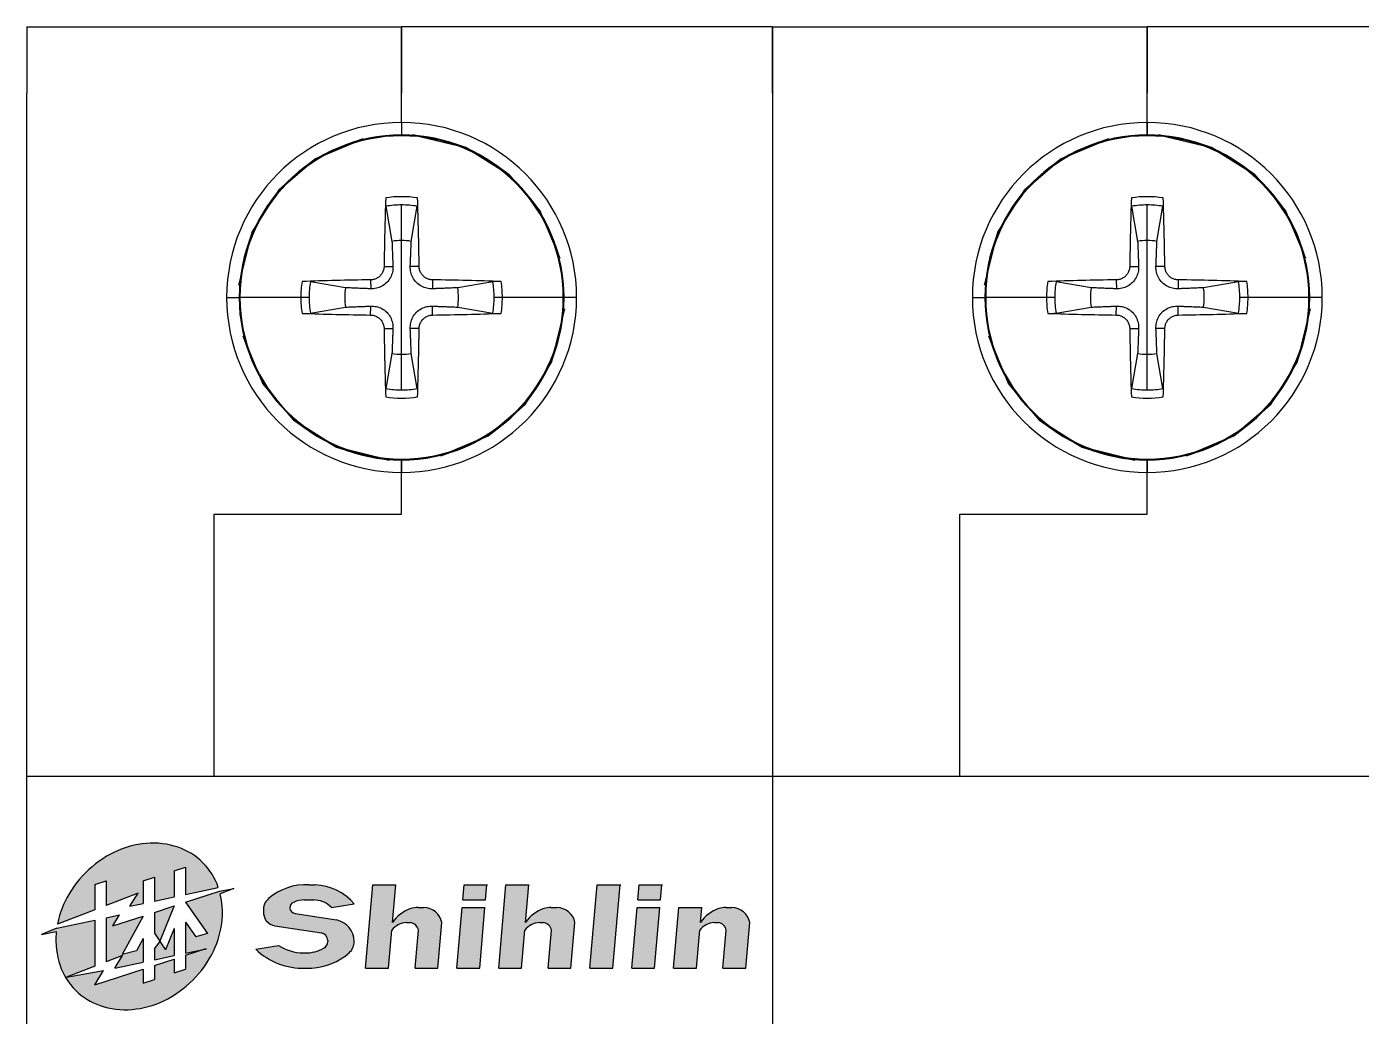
# Model space of a CAD drawing. Header units: inches. Extents: x 274.5 to 328.2, y 101.7 to 190.1.
# Drawn here: x 274.5 to 306.54, y 166.38 to 190.14 of the extents above; entities that cross this region are included whole.
import ezdxf

# ---------------------------------------------------------------- set-up
doc = ezdxf.new("R2010")
doc.units = ezdxf.units.IN
doc.header["$MEASUREMENT"] = 0

# ---------------------------------------------------------------- blocks, each defined once
blk = doc.blocks.new('M_SL_E')
for p, q in [((3.182, 5), (3.558, 5)), ((6.591, 0), (7.028, 5)), ((7.028, 5), (8.397, 5)), ((8.198, 2.727), (8.397, 5)), ((12.424, 4.091), (12.504, 5)), ((12.504, 5), (13.913, 5)), ((13.793, 4.091), (13.873, 5)), ((14.576, 0), (15.013, 5)), ((15.013, 5), (16.382, 5)), ((16.183, 2.727), (16.382, 5)), ((20.369, 3.636), (20.489, 5)), ((20.489, 5), (21.898, 5)), ((21.738, 3.636), (21.858, 5)), ((22.919, 4.091), (22.998, 5)), ((22.998, 5), (24.407, 5)), ((24.288, 4.091), (24.367, 5)), ((2.886, 4.091), (3.478, 4.091)), ((12.424, 4.091), (13.793, 4.091)), ((22.919, 4.091), (24.288, 4.091)), ((0.455, 3.487), (0.455, 3.349)), ((2.354, 3.274), (4.846, 2.891)), ((4.545, 3.636), (5.909, 3.864)), ((9.728, 3.636), (10.088, 3.636)), ((12.066, 0), (12.384, 3.636)), ((12.384, 3.636), (13.753, 3.636)), ((13.435, 0), (13.753, 3.636)), ((17.713, 3.636), (18.073, 3.636)), ((20.051, 0), (20.369, 3.636)), ((21.42, 0), (21.738, 3.636)), ((22.561, 0), (22.879, 3.636)), ((22.879, 3.636), (24.248, 3.636)), ((23.93, 0), (24.248, 3.636)), ((25.07, 0), (25.388, 3.636)), ((25.388, 3.636), (26.757, 3.636)), ((26.678, 2.727), (26.757, 3.636)), ((28.207, 3.636), (28.568, 3.636)), ((1.148, 2.54), (3.933, 2.112)), ((9.045, 2.727), (9.276, 2.727)), ((10.926, 0), (11.164, 2.727)), ((17.03, 2.727), (17.261, 2.727)), ((18.911, 0), (19.149, 2.727)), ((27.524, 2.727), (27.755, 2.727)), ((29.405, 0), (29.644, 2.727)), ((4.318, 1.662), (4.318, 1.6)), ((7.96, 0), (8.159, 2.273)), ((9.557, 0), (9.756, 2.273)), ((15.945, 0), (16.144, 2.273)), ((17.542, 0), (17.741, 2.273)), ((26.439, 0), (26.638, 2.273)), ((28.036, 0), (28.235, 2.273)), ((0, 1.136), (1.364, 1.364)), ((2.846, 0.909), (3.066, 0.909)), ((2.63, 0), (3.365, 0)), ((6.591, 0), (7.96, 0)), ((9.557, 0), (10.926, 0)), ((12.066, 0), (13.435, 0)), ((14.576, 0), (15.945, 0)), ((17.542, 0), (18.911, 0)), ((20.051, 0), (21.42, 0)), ((22.561, 0), (23.93, 0)), ((25.07, 0), (26.439, 0)), ((28.036, 0), (29.405, 0))]:
    blk.add_line(p, q)
for centre, radius, start, end in [((2.994, 1.611), 3.394, 86.82166, 130.9829), ((3.37, 1.611), 3.394, 41.58193, 86.82166), ((1.364, 3.487), 0.909, 130.9829, 184.48103), ((2.911, 2.55), 1.541, 89.06537, 115.24502), ((3.452, 2.55), 1.541, 44.82127, 90.93463), ((1.273, 3.349), 0.818, 175.27645, 261.25384), ((2.409, 3.615), 0.364, 115.24502, 180), ((2.409, 3.634), 0.364, 181.4669, 261.25384), ((9.957, 1.563), 2.109, 107.92365, 146.50431), ((9.728, 2.273), 1.364, 90, 107.92365), ((10.076, 2.531), 1.105, 10.22035, 89.38387), ((17.942, 1.563), 2.109, 107.92365, 146.50431), ((17.713, 2.273), 1.364, 90, 107.92365), ((18.061, 2.531), 1.105, 10.22035, 89.38387), ((28.437, 1.563), 2.109, 107.92365, 146.50431), ((28.207, 2.273), 1.364, 90, 107.92365), ((28.556, 2.531), 1.105, 10.22035, 89.38387), ((4.567, 1.578), 1.343, 0.95308, 78.01055), ((9.069, 1.589), 1.139, 91.23768, 143.08189), ((9.22, 2.188), 0.542, 9.00077, 84.0607), ((17.054, 1.589), 1.139, 91.23768, 143.08189), ((17.205, 2.188), 0.542, 9.00077, 84.0607), ((27.549, 1.589), 1.139, 91.23768, 143.08189), ((27.699, 2.188), 0.542, 9.00077, 84.0607), ((3.864, 1.662), 0.455, 0, 81.25384), ((2.792, 3.987), 3.991, 225.59616, 272.32882), ((2.848, 3.561), 2.652, 235.9529, 270.03903), ((3.01, 3.014), 2.106, 268.48029, 301.11022), ((3.16, 3.682), 3.688, 273.19348, 311.46639), ((3.864, 1.6), 0.455, 301.11022, 0), ((5, 1.6), 0.909, 311.46639, 0)]:
    blk.add_arc(centre, radius, start, end)
blk = doc.blocks.new('A$C7D7D530F')
for p, q in [((3.182, 3.335), (3.455, 3.424)), ((3.182, 3.335), (3.182, 2.709)), ((3.455, 3.424), (3.455, 2.767)), ((1.274, 3.003), (1.547, 3.092)), ((1.274, 3.003), (1.274, 2.401)), ((1.547, 3.092), (1.547, 2.506)), ((2.433, 3.092), (2.705, 3.18)), ((2.433, 3.092), (2.433, 2.55)), ((2.705, 3.18), (2.705, 2.608)), ((3.455, 2.767), (4.241, 2.934)), ((4.268, 2.846), (4.613, 2.913)), ((4.613, 2.913), (4.286, 2.781)), ((2.319, 2.802), (1.547, 2.506)), ((2.12, 2.483), (2.319, 2.802)), ((2.705, 2.608), (3.182, 2.709)), ((3.455, 2.582), (4.268, 2.846)), ((3.455, 2.582), (3.983, 1.828)), ((1.274, 2.401), (0.379, 2.058)), ((1.547, 2.207), (1.87, 2.276)), ((1.706, 2.013), (1.87, 2.276)), ((1.706, 2.013), (2.433, 2.25)), ((2.433, 2.25), (1.933, 1.322)), ((2.12, 2.483), (2.433, 2.55)), ((2.705, 2.338), (3.182, 2.493)), ((2.705, 2.338), (2.705, 1.836)), ((3.182, 2.493), (2.834, 1.642)), ((0.363, 1.955), (0, 1.809)), ((0.363, 1.955), (1.274, 2.149)), ((1.274, 2.149), (1.274, 1.042)), ((1.547, 2.207), (1.547, 1.147)), ((3.182, 1.954), (2.97, 1.435)), ((3.182, 1.954), (3.182, 1.298)), ((3.455, 2.104), (3.701, 1.752)), ((3.455, 2.104), (3.455, 1.356)), ((0, 1.809), (0.352, 1.877)), ((2.433, 1.708), (2.274, 1.413)), ((2.433, 1.708), (2.433, 1.139)), ((2.705, 1.836), (2.97, 1.435)), ((2.705, 1.464), (2.84, 1.632)), ((3.983, 1.828), (3.701, 1.752)), ((1.944, 1.299), (1.547, 1.147)), ((1.754, 0.995), (1.944, 1.299)), ((2.274, 1.413), (1.933, 1.322)), ((2.705, 1.464), (2.705, 1.197)), ((2.705, 1.197), (3.182, 1.298)), ((3.455, 1.306), (3.953, 1.468)), ((3.455, 1.356), (3.954, 1.462)), ((3.455, 1.306), (3.455, 0.972)), ((1.274, 1.042), (0.595, 0.781)), ((1.274, 0.597), (2.433, 0.974)), ((1.754, 0.995), (2.433, 1.139)), ((2.433, 0.974), (2.433, 0.64)), ((2.705, 1.062), (3.182, 1.217)), ((2.705, 1.062), (2.705, 0.729)), ((3.182, 1.217), (3.182, 0.884)), ((3.182, 0.884), (3.455, 0.972)), ((0.595, 0.781), (1.488, 0.939)), ((1.274, 0.597), (1.488, 0.939)), ((2.433, 0.64), (2.705, 0.729))]:
    blk.add_line(p, q)
for points in [[(3.871, 3.53, 0.114733), (3.277, 3.899, 0.103802), (2.511, 3.993, 0.091344), (1.75, 3.784, 0.08414), (1.052, 3.289, 0.08414), (0.556, 2.591, 0.064723), (0.379, 2.058, 0.064723)], [(4.241, 2.934, 0.000242), (4.24, 2.936, 0.114733), (3.871, 3.53, 0.114733)], [(0.352, 1.877, 0.005532), (0.348, 1.829, 0.103802), (0.441, 1.064, 0.114733), (0.811, 0.47, 0.114733), (1.405, 0.1, 0.103802), (2.17, 0.007, 0.091344), (2.932, 0.215, 0.08414), (3.63, 0.711, 0.08414), (4.125, 1.409, 0.091344), (4.334, 2.17, 0.082116), (4.286, 2.781, 0.114733)]]:
    blk.add_lwpolyline(points, format="xyb")

msp = doc.modelspace()

# ---------------------------------------------------------------- hatches: boundary and pattern name
h = msp.add_hatch(color=256)
h.paths.add_polyline_path([(278.491, 167.249, 0.08414), (278.986, 167.947), (278.986, 167.947), (278.986, 167.947), (278.986, 167.947, 0.091344), (279.195, 168.708, 0.082116), (279.147, 169.319), (279.474, 169.451), (279.129, 169.384), (278.316, 169.12), (278.844, 168.366), (278.562, 168.29), (278.316, 168.642), (278.316, 167.894), (278.765, 167.99), (278.316, 167.844), (278.316, 167.51), (278.043, 167.421), (278.043, 167.755), (277.566, 167.6), (277.566, 167.266), (277.294, 167.178), (277.294, 167.512), (276.135, 167.135), (276.349, 167.477), (275.456, 167.319), (276.135, 167.58), (276.135, 168.687), (275.224, 168.493), (274.861, 168.347), (275.213, 168.415, 0.005532), (275.209, 168.367, 0.103802), (275.302, 167.602, 0.114733), (275.672, 167.008, 0.114733), (276.266, 166.638, 0.103802), (277.031, 166.544, 0.091344), (277.793, 166.753, 0.08414)])
h.paths.add_polyline_path([(277.294, 168.788), (276.567, 168.551), (276.731, 168.814), (276.408, 168.745), (276.408, 167.685), (276.805, 167.837), (276.615, 167.533), (277.294, 167.677), (277.294, 168.246), (277.135, 167.951), (276.794, 167.86)], flags=17)
h.paths.add_polyline_path([(278.043, 169.031), (277.566, 168.876), (277.566, 168.374), (277.695, 168.18)], flags=17)
h.paths.add_polyline_path([(278.043, 168.492), (277.831, 167.973), (277.701, 168.17), (277.566, 168.002), (277.566, 167.735), (278.043, 167.836)], flags=17)
h.paths.add_polyline_path([(278.043, 169.873), (278.316, 169.962), (278.316, 169.305), (279.102, 169.472, 0.000295), (279.101, 169.474, -0.000242), (279.102, 169.472, 0.000242), (279.101, 169.474, 0.114733), (278.732, 170.068, 0.114733), (278.138, 170.437, 0.103802), (277.372, 170.531, 0.091344), (276.611, 170.322, 0.08414), (275.913, 169.827, 0.08414), (275.417, 169.129, 0.064723), (275.24, 168.596), (276.135, 168.939), (276.135, 169.541), (276.408, 169.63), (276.408, 169.044), (277.18, 169.34), (276.981, 169.021), (277.294, 169.088), (277.294, 169.63), (277.566, 169.718), (277.566, 169.146), (278.043, 169.247)])
h = msp.add_hatch(color=256)
h.paths.add_polyline_path([(280.82, 168.987, 0.362918), (280.943, 168.847), (281.94, 168.694, -0.349497), (282.365, 168.178, -0.214991), (282.243, 167.905, -0.168567), (281.348, 167.538), (281.184, 167.538, -0.206784), (280.002, 167.992), (280.547, 168.083, 0.149487), (281.14, 167.901), (281.228, 167.901, 0.129835), (281.641, 168.022, 0.281052), (281.729, 168.19, 0.389665), (281.575, 168.382), (280.461, 168.554, -0.370178), (280.184, 168.877), (280.184, 168.932, -0.217199), (280.309, 169.207, -0.195111), (281.275, 169.538), (281.425, 169.538, -0.2), (282.365, 169.083), (281.82, 168.992, 0.195486), (281.393, 169.174), (281.156, 169.174, 0.106474), (280.903, 169.115, 0.283387)])
h.paths.add_polyline_path([(283.361, 169.538), (282.813, 169.538), (282.638, 167.538), (283.186, 167.538), (283.265, 168.447, -0.241554), (283.639, 168.629), (283.712, 168.629, -0.339746), (283.904, 168.447), (283.825, 167.538), (284.372, 167.538), (284.468, 168.629, 0.359842), (284.037, 168.992), (283.893, 168.992, 0.078367), (283.725, 168.966, 0.169948), (283.281, 168.629)])
h.paths.add_polyline_path([(285.503, 168.992), (284.956, 168.992), (284.828, 167.538), (285.376, 167.538)])
h.paths.add_polyline_path([(285.551, 169.538), (285.003, 169.538), (284.972, 169.174), (285.519, 169.174)])
h.paths.add_polyline_path([(286.555, 169.538), (286.007, 169.538), (285.832, 167.538), (286.38, 167.538), (286.459, 168.447, -0.241554), (286.833, 168.629), (286.906, 168.629, -0.339746), (287.098, 168.447), (287.018, 167.538), (287.566, 167.538), (287.661, 168.629, 0.359842), (287.231, 168.992), (287.087, 168.992, 0.078367), (286.919, 168.966, 0.169948), (286.475, 168.629)])
h.paths.add_polyline_path([(288.697, 168.992), (288.745, 169.538), (288.197, 169.538), (288.15, 168.992), (288.022, 167.538), (288.57, 167.538)])
h.paths.add_polyline_path([(289.701, 168.992), (289.153, 168.992), (289.026, 167.538), (289.574, 167.538)])
h.paths.add_polyline_path([(289.749, 169.538), (289.201, 169.538), (289.169, 169.174), (289.717, 169.174)])
h.paths.add_polyline_path([(291.031, 168.629), (291.104, 168.629, -0.339746), (291.296, 168.447), (291.216, 167.538), (291.764, 167.538), (291.859, 168.629, 0.359842), (291.429, 168.992), (291.285, 168.992, 0.078367), (291.117, 168.966, 0.169948), (290.673, 168.629), (290.705, 168.992), (290.157, 168.992), (290.03, 167.538), (290.577, 167.538), (290.657, 168.447, -0.241554)])

# ---------------------------------------------------------------- linework, layer by layer
for p, q in [((274.502, 190.138), (274.502, 188.538)), ((274.502, 190.138), (283.502, 190.138)), ((283.502, 190.138), (283.502, 188.538)), ((292.402, 190.138), (283.502, 190.138)), ((283.502, 188.538), (283.502, 190.138)), ((292.402, 188.538), (292.402, 190.138)), ((292.402, 190.138), (292.402, 188.538)), ((292.402, 190.138), (301.402, 190.138)), ((301.402, 190.138), (301.402, 188.538)), ((310.302, 190.138), (301.402, 190.138)), ((301.402, 188.538), (301.402, 190.138)), ((274.502, 155.911), (274.502, 188.538)), ((283.502, 187.838), (283.502, 188.538)), ((292.402, 188.538), (292.402, 155.572)), ((301.402, 187.838), (301.402, 188.538)), ((283.502, 187.838), (283.502, 187.538)), ((301.402, 187.838), (301.402, 187.538)), ((301.402, 187.538), (301.402, 187.838)), ((283.126, 185.827), (283.27, 184.984)), ((283.502, 185.004), (283.502, 185.859)), ((283.734, 184.984), (283.878, 185.827)), ((301.026, 185.827), (301.17, 184.984)), ((301.402, 185.004), (301.402, 185.859)), ((301.634, 184.984), (301.778, 185.827)), ((283.502, 183.638), (283.502, 185.004)), ((301.402, 183.638), (301.402, 185.004)), ((283.08, 184.382), (283.294, 184.381)), ((283.924, 184.382), (283.71, 184.381)), ((300.98, 184.382), (301.194, 184.381)), ((301.824, 184.382), (301.61, 184.381)), ((282.155, 183.869), (281.313, 184.014)), ((282.758, 184.06), (282.759, 183.846)), ((284.246, 184.06), (284.245, 183.846)), ((285.691, 184.014), (284.848, 183.869)), ((300.055, 183.869), (299.213, 184.014)), ((300.658, 184.06), (300.659, 183.846)), ((302.146, 184.06), (302.145, 183.846)), ((303.591, 184.014), (302.748, 183.869)), ((279.302, 183.638), (279.602, 183.638)), ((281.082, 183.638), (279.622, 183.638)), ((281.281, 183.638), (281.082, 183.638)), ((283.502, 182.271), (283.502, 183.638)), ((285.922, 183.638), (285.723, 183.638)), ((287.381, 183.638), (285.922, 183.638)), ((287.702, 183.638), (287.402, 183.638)), ((297.202, 183.638), (297.502, 183.638)), ((298.982, 183.638), (297.522, 183.638)), ((299.181, 183.638), (298.982, 183.638)), ((301.402, 182.271), (301.402, 183.638)), ((303.822, 183.638), (303.623, 183.638)), ((305.281, 183.638), (303.822, 183.638)), ((305.602, 183.638), (305.302, 183.638)), ((281.313, 183.261), (282.155, 183.406)), ((282.758, 183.216), (282.759, 183.43)), ((284.246, 183.216), (284.245, 183.43)), ((284.848, 183.406), (285.691, 183.261)), ((299.213, 183.261), (300.055, 183.406)), ((300.658, 183.216), (300.659, 183.43)), ((302.146, 183.216), (302.145, 183.43)), ((302.748, 183.406), (303.591, 183.261)), ((283.08, 182.893), (283.294, 182.895)), ((283.924, 182.893), (283.71, 182.895)), ((300.98, 182.893), (301.194, 182.895)), ((301.824, 182.893), (301.61, 182.895)), ((283.27, 182.291), (283.126, 181.449)), ((283.502, 181.416), (283.502, 182.271)), ((283.878, 181.449), (283.734, 182.291)), ((301.17, 182.291), (301.026, 181.449)), ((301.402, 181.416), (301.402, 182.271)), ((301.778, 181.449), (301.634, 182.291)), ((283.502, 179.738), (283.502, 179.438)), ((283.502, 179.438), (283.502, 179.738)), ((301.402, 179.738), (301.402, 179.438)), ((301.402, 179.438), (301.402, 179.738)), ((283.502, 178.438), (283.502, 179.438)), ((301.402, 178.438), (301.402, 179.438)), ((279.002, 178.438), (283.502, 178.438)), ((279.002, 172.138), (279.002, 178.437)), ((296.902, 178.438), (301.402, 178.438)), ((296.902, 172.138), (296.902, 178.437)), ((292.402, 172.138), (274.502, 172.138)), ((292.402, 172.138), (274.502, 172.138)), ((292.402, 172.138), (274.502, 172.138)), ((310.302, 172.138), (292.402, 172.138))]:
    msp.add_line(p, q)
msp.add_line((292.402, 172.138), (274.502, 172.138)).dxf.unprotected_set("ltscale", 0)
for points in [[(282.577, 187.443), (282.297, 187.346), (281.438, 186.966), (281.21, 186.793), (280.56, 186.222), (280.347, 185.93), (279.912, 185.202), (279.793, 184.842), (279.597, 183.936), (279.912, 185.202), (280.56, 186.222), (281.438, 186.966), (282.577, 187.443)], [(285.044, 187.237), (286.072, 186.593), (285.794, 186.793), (285.044, 187.237), (284.707, 187.346), (283.772, 187.545), (285.044, 187.237)], [(300.476, 187.443), (300.197, 187.346), (299.338, 186.966), (299.11, 186.793), (298.46, 186.222), (298.247, 185.93), (297.812, 185.202), (297.693, 184.842), (297.497, 183.936), (297.812, 185.202), (298.46, 186.222), (299.338, 186.966), (300.476, 187.443)], [(302.944, 187.237), (303.972, 186.593), (303.694, 186.793), (302.944, 187.237), (302.607, 187.346), (301.672, 187.545), (302.944, 187.237)], [(286.657, 185.93), (286.072, 186.593), (286.821, 185.717), (286.657, 185.93)], [(304.557, 185.93), (303.972, 186.593), (304.72, 185.717), (304.557, 185.93)], [(287.303, 184.58), (287.211, 184.842), (286.821, 185.717), (287.303, 184.58)], [(305.203, 184.58), (305.111, 184.842), (304.72, 185.717), (305.203, 184.58)], [(283.27, 184.984), (283.272, 184.942), (283.273, 184.903), (283.275, 184.866), (283.276, 184.831), (283.277, 184.797), (283.279, 184.765), (283.28, 184.735), (283.281, 184.706), (283.282, 184.679), (283.283, 184.653), (283.284, 184.628), (283.285, 184.604), (283.286, 184.581), (283.287, 184.559), (283.288, 184.538), (283.288, 184.517), (283.289, 184.498), (283.29, 184.479), (283.291, 184.461), (283.291, 184.444), (283.292, 184.427), (283.293, 184.411), (283.293, 184.396), (283.294, 184.381)], [(283.71, 184.381), (283.71, 184.396), (283.711, 184.411), (283.712, 184.427), (283.712, 184.444), (283.713, 184.461), (283.714, 184.479), (283.714, 184.498), (283.715, 184.517), (283.716, 184.538), (283.717, 184.559), (283.718, 184.581), (283.719, 184.604), (283.72, 184.628), (283.72, 184.653), (283.722, 184.679), (283.723, 184.706), (283.724, 184.735), (283.725, 184.765), (283.726, 184.797), (283.728, 184.831), (283.729, 184.866), (283.73, 184.903), (283.732, 184.942), (283.734, 184.984)], [(301.17, 184.984), (301.172, 184.942), (301.173, 184.903), (301.175, 184.866), (301.176, 184.831), (301.177, 184.797), (301.179, 184.765), (301.18, 184.735), (301.181, 184.706), (301.182, 184.679), (301.183, 184.653), (301.184, 184.628), (301.185, 184.604), (301.186, 184.581), (301.187, 184.559), (301.188, 184.538), (301.188, 184.517), (301.189, 184.498), (301.19, 184.479), (301.191, 184.461), (301.191, 184.444), (301.192, 184.427), (301.193, 184.411), (301.193, 184.396), (301.194, 184.381)], [(301.61, 184.381), (301.61, 184.396), (301.611, 184.411), (301.612, 184.427), (301.612, 184.444), (301.613, 184.461), (301.614, 184.479), (301.614, 184.498), (301.615, 184.517), (301.616, 184.538), (301.617, 184.559), (301.618, 184.581), (301.619, 184.604), (301.62, 184.628), (301.62, 184.653), (301.622, 184.679), (301.623, 184.706), (301.624, 184.735), (301.625, 184.765), (301.626, 184.797), (301.628, 184.831), (301.629, 184.866), (301.63, 184.903), (301.632, 184.942), (301.634, 184.984)], [(283.08, 184.382), (283.079, 184.362), (283.077, 184.341), (283.073, 184.32), (283.068, 184.3), (283.062, 184.279), (283.054, 184.259), (283.045, 184.24), (283.035, 184.221), (283.024, 184.203), (283.011, 184.186), (282.998, 184.17), (282.984, 184.155), (282.969, 184.141), (282.953, 184.128), (282.936, 184.116), (282.918, 184.105), (282.9, 184.094), (282.88, 184.085), (282.86, 184.078), (282.84, 184.071), (282.819, 184.066), (282.799, 184.063), (282.778, 184.06), (282.758, 184.06)], [(283.294, 184.381), (283.294, 184.346), (283.292, 184.311), (283.288, 184.277), (283.281, 184.244), (283.273, 184.211), (283.262, 184.179), (283.249, 184.146), (283.233, 184.113), (283.214, 184.081), (283.193, 184.05), (283.17, 184.021), (283.145, 183.995), (283.118, 183.97), (283.089, 183.947), (283.058, 183.925), (283.026, 183.907), (282.993, 183.891), (282.96, 183.877), (282.928, 183.867), (282.896, 183.858), (282.862, 183.852), (282.828, 183.848), (282.793, 183.846), (282.759, 183.846)], [(284.245, 183.846), (284.21, 183.846), (284.176, 183.848), (284.141, 183.852), (284.108, 183.858), (284.076, 183.867), (284.043, 183.877), (284.01, 183.891), (283.977, 183.907), (283.945, 183.925), (283.914, 183.947), (283.885, 183.97), (283.859, 183.995), (283.834, 184.021), (283.811, 184.05), (283.79, 184.081), (283.771, 184.113), (283.755, 184.146), (283.741, 184.179), (283.731, 184.211), (283.722, 184.244), (283.716, 184.277), (283.712, 184.311), (283.71, 184.346), (283.71, 184.381)], [(284.246, 184.06), (284.226, 184.06), (284.205, 184.063), (284.185, 184.066), (284.164, 184.071), (284.144, 184.078), (284.124, 184.085), (284.104, 184.094), (284.085, 184.104), (284.067, 184.116), (284.05, 184.128), (284.034, 184.141), (284.019, 184.155), (284.006, 184.17), (283.992, 184.186), (283.98, 184.203), (283.969, 184.221), (283.958, 184.24), (283.949, 184.259), (283.942, 184.279), (283.935, 184.3), (283.931, 184.32), (283.927, 184.341), (283.925, 184.362), (283.924, 184.382)], [(300.98, 184.382), (300.979, 184.362), (300.977, 184.341), (300.973, 184.32), (300.968, 184.3), (300.962, 184.279), (300.954, 184.259), (300.945, 184.24), (300.935, 184.221), (300.924, 184.203), (300.911, 184.186), (300.898, 184.17), (300.884, 184.155), (300.869, 184.141), (300.853, 184.128), (300.836, 184.116), (300.818, 184.105), (300.8, 184.094), (300.78, 184.085), (300.76, 184.078), (300.74, 184.071), (300.719, 184.066), (300.699, 184.063), (300.678, 184.06), (300.658, 184.06)], [(301.194, 184.381), (301.194, 184.346), (301.192, 184.311), (301.188, 184.277), (301.181, 184.244), (301.173, 184.211), (301.162, 184.179), (301.149, 184.146), (301.133, 184.113), (301.114, 184.081), (301.093, 184.05), (301.07, 184.021), (301.045, 183.995), (301.018, 183.97), (300.989, 183.947), (300.958, 183.925), (300.926, 183.907), (300.893, 183.891), (300.86, 183.877), (300.828, 183.867), (300.796, 183.858), (300.762, 183.852), (300.728, 183.848), (300.693, 183.846), (300.659, 183.846)], [(302.145, 183.846), (302.11, 183.846), (302.076, 183.848), (302.041, 183.852), (302.008, 183.858), (301.976, 183.867), (301.943, 183.877), (301.91, 183.891), (301.877, 183.907), (301.845, 183.925), (301.814, 183.947), (301.785, 183.97), (301.759, 183.995), (301.734, 184.021), (301.711, 184.05), (301.69, 184.081), (301.671, 184.113), (301.655, 184.146), (301.641, 184.179), (301.631, 184.211), (301.622, 184.244), (301.616, 184.277), (301.612, 184.311), (301.61, 184.346), (301.61, 184.381)], [(302.146, 184.06), (302.126, 184.06), (302.105, 184.063), (302.085, 184.066), (302.064, 184.071), (302.044, 184.078), (302.024, 184.085), (302.004, 184.094), (301.985, 184.104), (301.967, 184.116), (301.95, 184.128), (301.934, 184.141), (301.919, 184.155), (301.906, 184.17), (301.892, 184.186), (301.88, 184.203), (301.869, 184.221), (301.858, 184.24), (301.849, 184.259), (301.842, 184.279), (301.835, 184.3), (301.831, 184.32), (301.827, 184.341), (301.825, 184.362), (301.824, 184.382)], [(285.891, 184.02), (285.882, 184.02), (285.872, 184.021), (285.862, 184.021), (285.852, 184.021), (285.842, 184.021), (285.833, 184.021), (285.823, 184.021), (285.813, 184.021), (285.803, 184.021), (285.794, 184.021), (285.784, 184.021), (285.775, 184.02), (285.767, 184.02), (285.758, 184.02), (285.749, 184.019), (285.741, 184.019), (285.733, 184.018), (285.726, 184.018), (285.719, 184.017), (285.713, 184.017), (285.707, 184.016), (285.701, 184.015), (285.696, 184.015), (285.691, 184.014)], [(303.791, 184.02), (303.782, 184.02), (303.772, 184.021), (303.762, 184.021), (303.752, 184.021), (303.742, 184.021), (303.733, 184.021), (303.723, 184.021), (303.713, 184.021), (303.703, 184.021), (303.694, 184.021), (303.684, 184.021), (303.675, 184.02), (303.667, 184.02), (303.658, 184.02), (303.649, 184.019), (303.641, 184.019), (303.633, 184.018), (303.626, 184.018), (303.619, 184.017), (303.613, 184.017), (303.607, 184.016), (303.601, 184.015), (303.596, 184.015), (303.591, 184.014)], [(282.759, 183.846), (282.744, 183.846), (282.728, 183.847), (282.712, 183.848), (282.696, 183.848), (282.678, 183.849), (282.66, 183.85), (282.641, 183.85), (282.622, 183.851), (282.602, 183.852), (282.581, 183.853), (282.559, 183.854), (282.536, 183.854), (282.512, 183.855), (282.487, 183.856), (282.461, 183.857), (282.433, 183.858), (282.404, 183.86), (282.374, 183.861), (282.342, 183.862), (282.309, 183.863), (282.274, 183.865), (282.236, 183.866), (282.197, 183.868), (282.155, 183.869)], [(284.848, 183.869), (284.807, 183.868), (284.767, 183.866), (284.73, 183.865), (284.695, 183.863), (284.661, 183.862), (284.63, 183.861), (284.599, 183.86), (284.571, 183.858), (284.543, 183.857), (284.517, 183.856), (284.492, 183.855), (284.468, 183.854), (284.445, 183.854), (284.423, 183.853), (284.402, 183.852), (284.382, 183.851), (284.362, 183.85), (284.343, 183.85), (284.325, 183.849), (284.308, 183.848), (284.291, 183.848), (284.275, 183.847), (284.26, 183.846), (284.245, 183.846)], [(300.659, 183.846), (300.644, 183.846), (300.628, 183.847), (300.612, 183.848), (300.596, 183.848), (300.578, 183.849), (300.56, 183.85), (300.541, 183.85), (300.522, 183.851), (300.502, 183.852), (300.481, 183.853), (300.459, 183.854), (300.436, 183.854), (300.412, 183.855), (300.387, 183.856), (300.361, 183.857), (300.333, 183.858), (300.304, 183.86), (300.274, 183.861), (300.242, 183.862), (300.209, 183.863), (300.174, 183.865), (300.136, 183.866), (300.097, 183.868), (300.055, 183.869)], [(302.748, 183.869), (302.707, 183.868), (302.667, 183.866), (302.63, 183.865), (302.595, 183.863), (302.561, 183.862), (302.53, 183.861), (302.499, 183.86), (302.471, 183.858), (302.443, 183.857), (302.417, 183.856), (302.392, 183.855), (302.368, 183.854), (302.345, 183.854), (302.323, 183.853), (302.302, 183.852), (302.282, 183.851), (302.262, 183.85), (302.243, 183.85), (302.225, 183.849), (302.208, 183.848), (302.191, 183.848), (302.175, 183.847), (302.16, 183.846), (302.145, 183.846)], [(282.155, 183.406), (282.197, 183.408), (282.236, 183.409), (282.274, 183.411), (282.309, 183.412), (282.342, 183.413), (282.374, 183.415), (282.404, 183.416), (282.433, 183.417), (282.461, 183.418), (282.487, 183.419), (282.512, 183.42), (282.536, 183.421), (282.559, 183.422), (282.581, 183.423), (282.602, 183.424), (282.622, 183.424), (282.641, 183.425), (282.66, 183.426), (282.678, 183.426), (282.696, 183.427), (282.712, 183.428), (282.728, 183.428), (282.744, 183.429), (282.759, 183.43)], [(282.759, 183.43), (282.793, 183.43), (282.828, 183.428), (282.862, 183.423), (282.896, 183.417), (282.928, 183.409), (282.96, 183.398), (282.993, 183.385), (283.026, 183.369), (283.058, 183.35), (283.089, 183.329), (283.118, 183.305), (283.145, 183.281), (283.17, 183.254), (283.193, 183.225), (283.214, 183.194), (283.233, 183.162), (283.249, 183.129), (283.262, 183.096), (283.273, 183.064), (283.281, 183.032), (283.288, 182.998), (283.292, 182.964), (283.294, 182.929), (283.294, 182.895)], [(283.71, 182.895), (283.71, 182.929), (283.712, 182.964), (283.716, 182.998), (283.722, 183.032), (283.731, 183.064), (283.741, 183.096), (283.755, 183.129), (283.771, 183.162), (283.79, 183.194), (283.811, 183.225), (283.834, 183.254), (283.859, 183.281), (283.885, 183.305), (283.914, 183.329), (283.945, 183.35), (283.977, 183.369), (284.01, 183.385), (284.043, 183.398), (284.076, 183.409), (284.108, 183.417), (284.141, 183.423), (284.176, 183.428), (284.21, 183.43), (284.245, 183.43)], [(284.245, 183.43), (284.26, 183.429), (284.275, 183.428), (284.291, 183.428), (284.308, 183.427), (284.325, 183.426), (284.343, 183.426), (284.362, 183.425), (284.382, 183.424), (284.402, 183.424), (284.423, 183.423), (284.445, 183.422), (284.468, 183.421), (284.492, 183.42), (284.517, 183.419), (284.543, 183.418), (284.571, 183.417), (284.599, 183.416), (284.63, 183.415), (284.661, 183.413), (284.695, 183.412), (284.73, 183.411), (284.767, 183.409), (284.807, 183.408), (284.848, 183.406)], [(284.445, 179.836), (284.707, 179.928), (285.582, 180.319), (285.794, 180.482), (286.458, 181.067), (286.657, 181.345), (287.102, 182.095), (287.211, 182.432), (287.409, 183.367), (287.102, 182.095), (286.458, 181.067), (285.582, 180.319), (284.445, 179.836)], [(299.012, 183.255), (299.022, 183.255), (299.032, 183.255), (299.042, 183.255), (299.052, 183.254), (299.061, 183.254), (299.071, 183.254), (299.08, 183.254), (299.09, 183.254), (299.1, 183.254), (299.11, 183.255), (299.119, 183.255), (299.128, 183.255), (299.137, 183.255), (299.146, 183.256), (299.154, 183.256), (299.162, 183.256), (299.17, 183.257), (299.178, 183.257), (299.184, 183.258), (299.191, 183.259), (299.197, 183.259), (299.203, 183.26), (299.208, 183.261), (299.213, 183.261)], [(300.055, 183.406), (300.097, 183.408), (300.136, 183.409), (300.174, 183.411), (300.209, 183.412), (300.242, 183.413), (300.274, 183.415), (300.304, 183.416), (300.333, 183.417), (300.361, 183.418), (300.387, 183.419), (300.412, 183.42), (300.436, 183.421), (300.459, 183.422), (300.481, 183.423), (300.502, 183.424), (300.522, 183.424), (300.541, 183.425), (300.56, 183.426), (300.578, 183.426), (300.596, 183.427), (300.612, 183.428), (300.628, 183.428), (300.644, 183.429), (300.659, 183.43)], [(300.659, 183.43), (300.693, 183.43), (300.728, 183.428), (300.762, 183.423), (300.796, 183.417), (300.828, 183.409), (300.86, 183.398), (300.893, 183.385), (300.926, 183.369), (300.958, 183.35), (300.989, 183.329), (301.018, 183.305), (301.045, 183.281), (301.07, 183.254), (301.093, 183.225), (301.114, 183.194), (301.133, 183.162), (301.149, 183.129), (301.162, 183.096), (301.173, 183.064), (301.181, 183.032), (301.188, 182.998), (301.192, 182.964), (301.194, 182.929), (301.194, 182.895)], [(301.61, 182.895), (301.61, 182.929), (301.612, 182.964), (301.616, 182.998), (301.622, 183.032), (301.631, 183.064), (301.641, 183.096), (301.655, 183.129), (301.671, 183.162), (301.69, 183.194), (301.711, 183.225), (301.734, 183.254), (301.759, 183.281), (301.785, 183.305), (301.814, 183.329), (301.845, 183.35), (301.877, 183.369), (301.91, 183.385), (301.943, 183.398), (301.976, 183.409), (302.008, 183.417), (302.041, 183.423), (302.076, 183.428), (302.11, 183.43), (302.145, 183.43)], [(302.145, 183.43), (302.16, 183.429), (302.175, 183.428), (302.191, 183.428), (302.208, 183.427), (302.225, 183.426), (302.243, 183.426), (302.262, 183.425), (302.282, 183.424), (302.302, 183.424), (302.323, 183.423), (302.345, 183.422), (302.368, 183.421), (302.392, 183.42), (302.417, 183.419), (302.443, 183.418), (302.471, 183.417), (302.499, 183.416), (302.53, 183.415), (302.561, 183.413), (302.595, 183.412), (302.63, 183.411), (302.667, 183.409), (302.707, 183.408), (302.748, 183.406)], [(302.345, 179.836), (302.607, 179.928), (303.482, 180.319), (303.694, 180.482), (304.357, 181.067), (304.557, 181.345), (305.002, 182.095), (305.111, 182.432), (305.309, 183.367), (305.002, 182.095), (304.357, 181.067), (303.482, 180.319), (302.345, 179.836)], [(282.758, 183.216), (282.778, 183.215), (282.798, 183.213), (282.819, 183.209), (282.84, 183.204), (282.86, 183.198), (282.88, 183.19), (282.899, 183.181), (282.918, 183.171), (282.936, 183.16), (282.953, 183.147), (282.969, 183.134), (282.984, 183.12), (282.998, 183.105), (283.011, 183.089), (283.024, 183.072), (283.035, 183.054), (283.045, 183.036), (283.054, 183.016), (283.062, 182.996), (283.068, 182.976), (283.073, 182.955), (283.077, 182.934), (283.079, 182.914), (283.08, 182.893)], [(283.924, 182.893), (283.925, 182.914), (283.927, 182.934), (283.93, 182.955), (283.935, 182.976), (283.942, 182.996), (283.949, 183.016), (283.958, 183.035), (283.969, 183.054), (283.98, 183.072), (283.992, 183.089), (284.006, 183.105), (284.019, 183.12), (284.034, 183.134), (284.05, 183.147), (284.067, 183.159), (284.085, 183.171), (284.104, 183.181), (284.123, 183.19), (284.143, 183.198), (284.164, 183.204), (284.184, 183.209), (284.205, 183.213), (284.226, 183.215), (284.246, 183.216)], [(300.658, 183.216), (300.678, 183.215), (300.698, 183.213), (300.719, 183.209), (300.74, 183.204), (300.76, 183.198), (300.78, 183.19), (300.799, 183.181), (300.818, 183.171), (300.836, 183.16), (300.853, 183.147), (300.869, 183.134), (300.884, 183.12), (300.898, 183.105), (300.911, 183.089), (300.924, 183.072), (300.935, 183.054), (300.945, 183.036), (300.954, 183.016), (300.962, 182.996), (300.968, 182.976), (300.973, 182.955), (300.977, 182.934), (300.979, 182.914), (300.98, 182.893)], [(301.824, 182.893), (301.825, 182.914), (301.827, 182.934), (301.83, 182.955), (301.835, 182.976), (301.842, 182.996), (301.849, 183.016), (301.858, 183.035), (301.869, 183.054), (301.88, 183.072), (301.892, 183.089), (301.906, 183.105), (301.919, 183.12), (301.934, 183.134), (301.95, 183.147), (301.967, 183.159), (301.985, 183.171), (302.004, 183.181), (302.023, 183.19), (302.043, 183.198), (302.064, 183.204), (302.084, 183.209), (302.105, 183.213), (302.126, 183.215), (302.146, 183.216)], [(279.697, 182.711), (279.793, 182.432), (280.174, 181.574), (279.697, 182.711)], [(283.294, 182.895), (283.293, 182.88), (283.293, 182.864), (283.292, 182.848), (283.291, 182.831), (283.291, 182.814), (283.29, 182.796), (283.289, 182.777), (283.288, 182.758), (283.288, 182.738), (283.287, 182.717), (283.286, 182.695), (283.285, 182.672), (283.284, 182.648), (283.283, 182.623), (283.282, 182.596), (283.281, 182.569), (283.28, 182.54), (283.279, 182.51), (283.277, 182.478), (283.276, 182.445), (283.275, 182.409), (283.273, 182.372), (283.272, 182.333), (283.27, 182.291)], [(283.734, 182.291), (283.732, 182.333), (283.73, 182.372), (283.729, 182.409), (283.728, 182.445), (283.726, 182.478), (283.725, 182.51), (283.724, 182.54), (283.723, 182.569), (283.722, 182.596), (283.72, 182.623), (283.72, 182.648), (283.719, 182.672), (283.718, 182.695), (283.717, 182.717), (283.716, 182.738), (283.715, 182.758), (283.714, 182.777), (283.714, 182.796), (283.713, 182.814), (283.712, 182.831), (283.712, 182.848), (283.711, 182.864), (283.71, 182.88), (283.71, 182.895)], [(297.597, 182.711), (297.693, 182.432), (298.074, 181.574), (297.597, 182.711)], [(301.194, 182.895), (301.193, 182.88), (301.193, 182.864), (301.192, 182.848), (301.191, 182.831), (301.191, 182.814), (301.19, 182.796), (301.189, 182.777), (301.188, 182.758), (301.188, 182.738), (301.187, 182.717), (301.186, 182.695), (301.185, 182.672), (301.184, 182.648), (301.183, 182.623), (301.182, 182.596), (301.181, 182.569), (301.18, 182.54), (301.179, 182.51), (301.177, 182.478), (301.176, 182.445), (301.175, 182.409), (301.173, 182.372), (301.172, 182.333), (301.17, 182.291)], [(301.634, 182.291), (301.632, 182.333), (301.63, 182.372), (301.629, 182.409), (301.628, 182.445), (301.626, 182.478), (301.625, 182.51), (301.624, 182.54), (301.623, 182.569), (301.622, 182.596), (301.62, 182.623), (301.62, 182.648), (301.619, 182.672), (301.618, 182.695), (301.617, 182.717), (301.616, 182.738), (301.615, 182.758), (301.614, 182.777), (301.614, 182.796), (301.613, 182.814), (301.612, 182.831), (301.612, 182.848), (301.611, 182.864), (301.61, 182.88), (301.61, 182.895)], [(280.347, 181.345), (280.917, 180.695), (280.174, 181.574), (280.347, 181.345)], [(298.247, 181.345), (298.817, 180.695), (298.074, 181.574), (298.247, 181.345)], [(281.938, 180.047), (280.917, 180.695), (281.21, 180.482), (281.938, 180.047), (282.297, 179.928), (283.204, 179.732), (281.938, 180.047)], [(299.837, 180.047), (298.817, 180.695), (299.11, 180.482), (299.837, 180.047), (300.197, 179.928), (301.104, 179.732), (299.837, 180.047)]]:
    msp.add_lwpolyline(points)
for centre, radius, start, end in [((283.502, 183.638), 4.2, 90, 180), ((283.502, 183.638), 4.2, 0, 90), ((301.402, 183.638), 4.2, 90, 180), ((301.402, 183.638), 4.2, 0, 90), ((283.502, 183.638), 3.9, 90, 180), ((283.502, 183.638), 3.88, 0, 180), ((283.502, 183.638), 3.9, 0, 90), ((301.402, 183.638), 3.9, 90, 180), ((301.402, 183.638), 3.88, 0, 180), ((301.402, 183.638), 3.9, 0, 90), ((283.502, 183.638), 2.419, 80.9059, 99.094), ((283.502, 183.635), 2.224, 90.0031, 99.7446), ((283.502, 183.635), 2.224, 80.2554, 89.9969), ((301.402, 183.638), 2.419, 80.9059, 99.094), ((301.402, 183.635), 2.224, 90.0031, 99.7446), ((301.402, 183.635), 2.224, 80.2554, 89.9969), ((283.502, 183.638), 1.366, 90, 99.7666), ((283.502, 183.638), 1.366, 80.2334, 90), ((301.402, 183.638), 1.366, 90, 99.7666), ((301.402, 183.638), 1.366, 80.2334, 90), ((283.5, 183.638), 2.418, 170.9045, 180.0014), ((283.505, 183.638), 2.224, 170.2554, 179.9969), ((283.499, 183.638), 2.224, 0.0031, 9.7446), ((283.503, 183.638), 2.418, 359.9986, 9.0954), ((301.4, 183.638), 2.418, 170.9045, 180.0014), ((301.405, 183.638), 2.224, 170.2554, 179.9969), ((301.399, 183.638), 2.224, 0.0031, 9.7446), ((301.403, 183.638), 2.418, 359.9986, 9.0954), ((283.502, 183.638), 4.2, 180, 270), ((283.502, 183.638), 3.9, 180, 270), ((283.502, 183.638), 3.88, 180, 270), ((283.5, 183.638), 2.418, 179.9986, 189.0954), ((283.505, 183.638), 2.224, 180.0031, 189.7446), ((283.502, 183.638), 1.366, 170.2334, 189.7666), ((283.502, 183.638), 3.88, 270, 0), ((283.502, 183.638), 4.2, 270, 0), ((283.502, 183.638), 3.9, 270, 0), ((283.502, 183.638), 1.366, 350.2334, 9.7666), ((283.499, 183.638), 2.224, 350.2554, 359.9969), ((283.503, 183.638), 2.418, 350.9045, 0.0014), ((301.402, 183.638), 4.2, 180, 270), ((301.402, 183.638), 3.9, 180, 270), ((301.402, 183.638), 3.88, 180, 270), ((301.4, 183.638), 2.418, 179.9986, 189.0954), ((301.405, 183.638), 2.224, 180.0031, 189.7446), ((301.402, 183.638), 1.366, 170.2334, 189.7666), ((301.402, 183.638), 3.88, 270, 0), ((301.402, 183.638), 4.2, 270, 0), ((301.402, 183.638), 3.9, 270, 0), ((301.402, 183.638), 1.366, 350.2334, 9.7666), ((301.399, 183.638), 2.224, 350.2554, 359.9969), ((301.403, 183.638), 2.418, 350.9045, 0.0014), ((283.502, 183.638), 1.366, 260.2334, 270), ((283.502, 183.638), 1.366, 270, 279.7666), ((301.402, 183.638), 1.366, 260.2334, 270), ((301.402, 183.638), 1.366, 270, 279.7666), ((283.502, 183.641), 2.224, 260.2554, 269.9969), ((283.502, 183.641), 2.224, 270.0031, 279.7446), ((301.402, 183.641), 2.224, 260.2554, 269.9969), ((301.402, 183.641), 2.224, 270.0031, 279.7446), ((283.502, 183.637), 2.419, 260.9059, 279.094), ((301.402, 183.637), 2.419, 260.9059, 279.094)]:
    msp.add_arc(centre, radius, start, end)
for centre, major_axis, start_param, end_param in [((283.769, 183.636), (-0.052, -7.993), 4.409166, 4.619534), ((283.235, 183.636), (-0.052, 7.993), 4.805244, 5.015612), ((301.669, 183.636), (-0.052, -7.993), 4.409166, 4.619534), ((301.135, 183.636), (-0.052, 7.993), 4.805244, 5.015612), ((283.503, 183.371), (-7.993, -0.052), 4.805244, 5.015612), ((283.5, 183.371), (-7.993, 0.052), 4.409166, 4.619534), ((301.403, 183.371), (-7.993, -0.052), 4.805244, 5.015612), ((301.4, 183.371), (-7.993, 0.052), 4.409166, 4.619534), ((283.503, 183.905), (7.993, -0.052), 4.409166, 4.619534), ((283.5, 183.905), (7.993, 0.052), 4.805244, 5.015612), ((301.403, 183.905), (7.993, -0.052), 4.409166, 4.619534), ((301.4, 183.905), (7.993, 0.052), 4.805244, 5.015612), ((283.769, 183.639), (0.052, -7.993), 4.805244, 5.015612), ((283.235, 183.639), (0.052, 7.993), 4.409166, 4.619534), ((301.669, 183.639), (0.052, -7.993), 4.805244, 5.015612), ((301.135, 183.639), (0.052, 7.993), 4.409166, 4.619534)]:
    msp.add_ellipse(centre, major_axis=major_axis, ratio=0.087156, start_param=start_param, end_param=end_param)

# ---------------------------------------------------------------- block references
msp.add_blockref('A$C7D7D530F', (274.861, 166.538))
at = {"xscale": 0.40000000000055, "yscale": 0.40000000000009, "zscale": 0.40000000000005}
msp.add_blockref('M_SL_E', (280.002, 167.538), dxfattribs=at)

doc.saveas('drawing.dxf')
